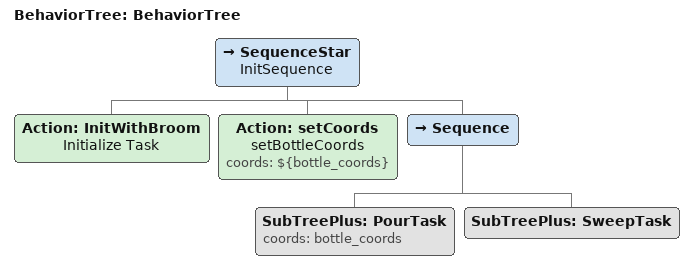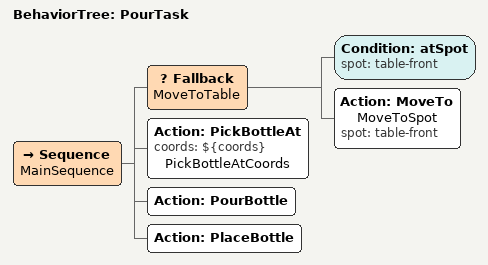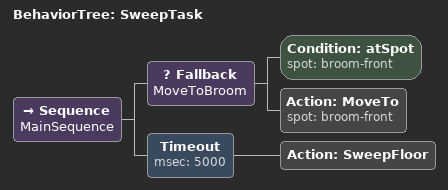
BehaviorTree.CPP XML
<?xml version="1.0"?>
<root main_tree_to_execute="BehaviorTree">
    <BehaviorTree ID="BehaviorTree">
        <SequenceStar name="InitSequence">
            <Action ID="InitWithBroom" name="Initialize Task"/>
            <Action ID="setCoords" name="setBottleCoords" coords="${bottle_coords}"/>
            <Sequence>
                <SubTreePlus ID="PourTask" coords="bottle_coords"/>
                <SubTreePlus ID="SweepTask"/>
            </Sequence>
        </SequenceStar>
    </BehaviorTree>
    <BehaviorTree ID="PourTask">
        <Sequence name="MainSequence">
            <Fallback name="MoveToTable">
                <Condition ID="atSpot" spot="table-front"/>
                <Action ID="MoveTo" name="MoveToSpot" spot="table-front"/>
            </Fallback>
            <Action ID="PickBottleAt" coords="${coords}" name="PickBottleAtCoords"/>
            <Action ID="PourBottle"/>
            <Action ID="PlaceBottle"/>
        </Sequence>
    </BehaviorTree>
    <BehaviorTree ID="SweepTask">
        <Sequence name="MainSequence">
            <Fallback name="MoveToBroom">
                <Condition ID="atSpot" spot="broom-front"/>
                <Action ID="MoveTo" spot="broom-front"/>
            </Fallback>
            <Timeout msec="5000">
                <Action ID="SweepFloor"/>
            </Timeout>
        </Sequence>
    </BehaviorTree>
</root>
